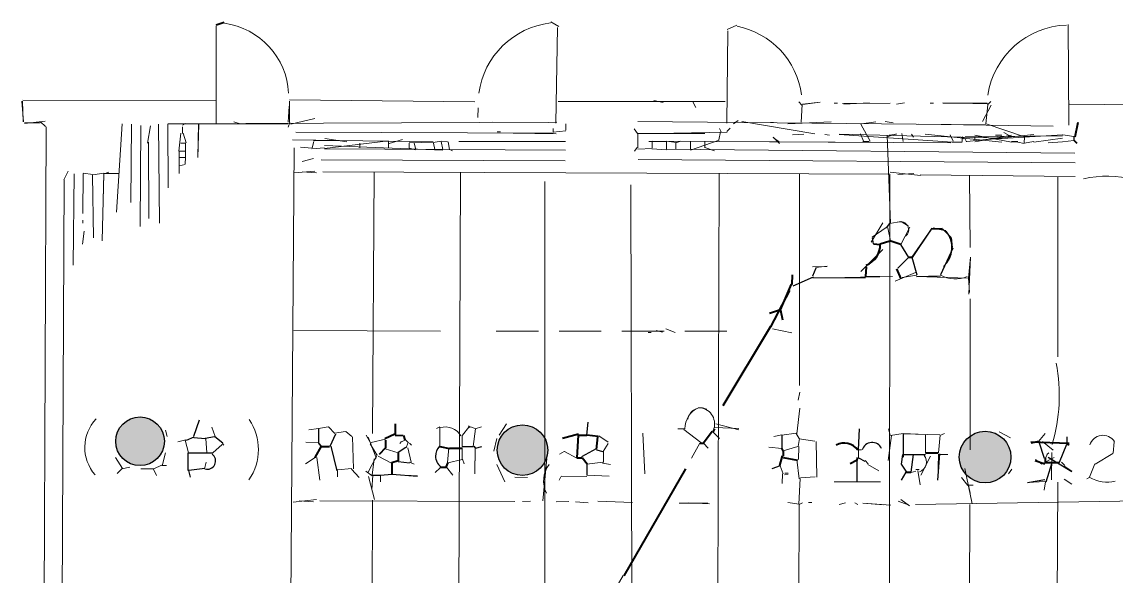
# Model space of a CAD drawing. Header units: millimetres. Extents: x -23299 to 140949, y -27274 to 87783.
# Drawn here: x 10480 to 22083, y 25917 to 31794 of the extents above; entities that cross this region are included whole.
import ezdxf

# ---------------------------------------------------------------- set-up
doc = ezdxf.new("R2010")
doc.units = ezdxf.units.MM
doc.linetypes.add('DASHED', pattern=[666.674799, 446.523571, -220.151228])
for name, color, linetype, lineweight in [('A_DASHED', 8, 'DASHED', 18), ('A_HATCH', 252, 'CONTINUOUS', 15), ('A_MED', 9, 'CONTINUOUS', 20), ('A_THIN', 8, 'CONTINUOUS', 15), ('CHECK', 2, 'CONTINUOUS', 35), ('P_NOMARK', 6, 'CONTINUOUS', 35), ('TEXT_SHAPE', 7, 'CONTINUOUS', 30)]:
    doc.layers.add(name, color=color, linetype=linetype, lineweight=lineweight)

msp = doc.modelspace()

# ---------------------------------------------------------------- hatches: boundary and pattern name
at = {"layer": 'TEXT_SHAPE'}
h = msp.add_hatch(color=7, dxfattribs=at)
h.dxf.hatch_style = 1
edge = h.paths.add_edge_path()
edge.add_arc((11733, 27347), 258, 0, 360)
h = msp.add_hatch(color=7, dxfattribs=at)
h.dxf.hatch_style = 1
edge = h.paths.add_edge_path()
edge.add_arc((15788, 27253), 268, 0, 360)
h = msp.add_hatch(color=7, dxfattribs=at)
h.dxf.hatch_style = 1
edge = h.paths.add_edge_path()
edge.add_arc((20694, 27179), 274, 0, 360)

# ---------------------------------------------------------------- linework, layer by layer
at = {"layer": 'A_DASHED', "lineweight": 15}
msp.add_line((15510, 28513), (18017, 28516), dxfattribs=at)
at = {"layer": 'A_HATCH', "lineweight": 15}
for p, q in [((11483, 29778), (11543, 30714)), ((11637, 29880), (11641, 30710)), ((11743, 30697), (11736, 29625)), ((11929, 30710), (11939, 29659)), ((12028, 30714), (12032, 30033)), ((12029, 30710), (12030, 30033)), ((11827, 29710), (11824, 30519)), ((11035, 30182), (11025, 29216)), ((11130, 30186), (11128, 29761)), ((11130, 30182), (11128, 29761)), ((11230, 30169), (11238, 29505)), ((11230, 30169), (11239, 29505)), ((11350, 30186), (11331, 29472)), ((11349, 30182), (11332, 29472))]:
    msp.add_line(p, q, dxfattribs=at)
at = {"layer": 'A_MED', "lineweight": 20}
for p, q in [((16089, 31794), (16174, 31745)), ((12540, 31752), (12540, 30718)), ((16143, 30721), (16160, 31734)), ((17965, 31700), (17955, 30721)), ((21583, 30699), (21576, 31767)), ((20758, 30911), (20665, 30737)), ((13585, 30769), (13331, 30708)), ((10506, 30725), (10675, 30723)), ((10679, 30735), (10730, 30684)), ((12183, 30680), (12182, 30612)), ((12355, 30709), (12345, 30356)), ((13321, 30729), (13305, 30678)), ((15113, 30526), (16243, 30526)), ((17010, 30611), (17010, 30457)), ((19398, 30525), (19466, 30525)), ((20323, 30597), (20354, 30528)), ((20449, 30559), (20449, 30525)), ((20584, 30576), (20584, 30542)), ((20805, 30593), (20872, 30593)), ((21635, 30537), (21516, 30521)), ((20006, 30173), (21650, 30156)), ((19611, 29665), (19485, 29459)), ((19644, 29613), (19496, 29512)), ((19682, 29657), (19801, 29678)), ((19894, 29616), (19802, 29434)), ((19803, 29678), (19883, 29628)), ((19611, 29382), (19377, 29148)), ((19020, 29202), (18864, 29196)), ((19019, 29205), (18900, 29188)), ((19741, 29045), (19957, 29135)), ((19712, 29093), (18867, 29078)), ((18867, 29079), (19426, 29081)), ((19815, 29082), (19969, 29107)), ((19968, 29095), (20514, 29078)), ((17838, 27532), (18082, 27468)), ((17065, 27433), (17087, 27002)), ((17500, 27473), (17680, 27335)), ((17809, 27445), (17877, 27377)), ((17827, 27492), (18081, 27482)), ((18537, 27414), (18452, 27399)), ((18690, 27432), (18537, 27413)), ((18691, 27428), (18723, 27376)), ((19825, 27427), (19824, 27206)), ((19825, 27430), (20063, 27420)), ((20215, 27415), (19825, 27427)), ((20062, 27410), (20061, 27223)), ((20219, 27410), (20198, 27223)), ((20265, 27429), (20215, 27408)), ((21331, 27428), (21261, 27345)), ((17707, 27326), (17758, 27275)), ((18401, 27283), (18537, 27271)), ((18707, 27290), (18552, 27246)), ((18727, 27376), (18712, 27290)), ((18719, 27291), (18715, 27155)), ((18723, 27372), (18888, 27349)), ((18901, 27343), (18909, 26968)), ((22064, 27341), (22051, 27222)), ((18699, 27154), (18723, 26949)), ((19350, 27223), (19350, 27172)), ((20114, 27188), (20013, 26987)), ((20199, 27206), (20191, 26933)), ((20197, 27206), (20298, 27206)), ((22047, 27217), (21861, 27105)), ((18521, 27088), (18551, 27001)), ((19450, 27102), (19567, 27032)), ((19981, 27037), (20007, 26885)), ((21532, 27082), (21615, 27029)), ((21856, 27106), (21802, 26968)), ((18544, 27002), (18541, 26900)), ((18891, 26971), (18738, 26960)), ((19961, 27030), (19909, 27015)), ((21330, 26919), (21144, 26910)), ((21806, 26966), (21772, 26948)), ((19094, 26917), (19586, 26917)), ((15603, 23785), (16857, 25924))]:
    msp.add_line(p, q, dxfattribs=at)
for centre, radius, start, end in [((19798, 29589), 85.5, 307.9441, 109.9101), ((20378, 29403), 334, 241.858, 292.2036), ((17681, 27562), 139, 62.964, 172.2056), ((21943, 27265), 145, 33.0567, 162.7529), ((19960, 27128), 112, 289.4096, 37.8773), ((21991, 27284), 371, 239.5512, 282.9654)]:
    msp.add_arc(centre, radius, start, end, dxfattribs=at)
at = {"layer": 'A_THIN', "lineweight": 15}
for p, q in [((17957, 31714), (18061, 31761)), ((10480, 30952), (10497, 30736)), ((10488, 30952), (10494, 30736)), ((10490, 30964), (12535, 30956)), ((13313, 30900), (13305, 30730)), ((13319, 30952), (13318, 30728)), ((13319, 30968), (15284, 30946)), ((15317, 30883), (15316, 30781)), ((16165, 30950), (17939, 30950)), ((17180, 30961), (17280, 30940)), ((17592, 30953), (17626, 30885)), ((17672, 30951), (17859, 30951)), ((18718, 30946), (18752, 30912)), ((18754, 30917), (18744, 30730)), ((18944, 30944), (18756, 30922)), ((18944, 30944), (18758, 30919)), ((19095, 30933), (19129, 30933)), ((19688, 30934), (19180, 30928)), ((19468, 30936), (19197, 30923)), ((19840, 30937), (19755, 30922)), ((20112, 30933), (20146, 30933)), ((20247, 30936), (20722, 30927)), ((20247, 30933), (20717, 30933)), ((20724, 30916), (20700, 30712)), ((20755, 30950), (20721, 30916)), ((21590, 30922), (23330, 30907)), ((18075, 30750), (18026, 30714)), ((10508, 30718), (10727, 30743)), ((10736, 30680), (10706, 23600)), ((11845, 30692), (11812, 30507)), ((12030, 30713), (13301, 30715)), ((12031, 30715), (16152, 30732)), ((12215, 30716), (12182, 30698)), ((12217, 30714), (12352, 30714)), ((12354, 30714), (12346, 30356)), ((12726, 30733), (12793, 30715)), ((15469, 30731), (16062, 30728)), ((16113, 30662), (16113, 30628)), ((16249, 30639), (16113, 30624)), ((16248, 30713), (16248, 30645)), ((16973, 30659), (17009, 30609)), ((17011, 30738), (20703, 30704)), ((17876, 30662), (17894, 30629)), ((17989, 30666), (17955, 30632)), ((18890, 30607), (18114, 30738)), ((18417, 30729), (18451, 30729)), ((18603, 30714), (19061, 30736)), ((19476, 30531), (19376, 30708)), ((19534, 30733), (19382, 30712)), ((19635, 30737), (19720, 30724)), ((21415, 30688), (19992, 30710)), ((21110, 30577), (20704, 30712)), ((12145, 30425), (12165, 30614)), ((12192, 30615), (12223, 30512)), ((14842, 30522), (13351, 30542)), ((16112, 30615), (13385, 30626)), ((13575, 30525), (13558, 30457)), ((13571, 30536), (13927, 30533)), ((14367, 30534), (13690, 30450)), ((13692, 30556), (13927, 30524)), ((14367, 30526), (14367, 30458)), ((14516, 30548), (14373, 30503)), ((14587, 30512), (14842, 30519)), ((14926, 30529), (14841, 30515)), ((14925, 30526), (14944, 30441)), ((14926, 30527), (14994, 30523)), ((15000, 30521), (15014, 30441)), ((15520, 30628), (15554, 30628)), ((15689, 30615), (16146, 30608)), ((17722, 30611), (17010, 30610)), ((17959, 30626), (17015, 30608)), ((17128, 30525), (17162, 30525)), ((19653, 30516), (17162, 30530)), ((17162, 30525), (17315, 30525)), ((17162, 30525), (17162, 30457)), ((17315, 30525), (17314, 30440)), ((17315, 30529), (17417, 30515)), ((17466, 30529), (17415, 30513)), ((17569, 30435), (17873, 30539)), ((17569, 30525), (17569, 30440)), ((17721, 30525), (17721, 30457)), ((17889, 30628), (17871, 30543)), ((20330, 30511), (17882, 30526)), ((18445, 30569), (18512, 30518)), ((18653, 30597), (18771, 30605)), ((18993, 30600), (19043, 30594)), ((20872, 30563), (19145, 30602)), ((19146, 30601), (20347, 30520)), ((19373, 30608), (19405, 30528)), ((19755, 30603), (19653, 30589)), ((19689, 29657), (19655, 30593)), ((19756, 30606), (19657, 30574)), ((19811, 30611), (19825, 30525)), ((19914, 30603), (19935, 30572)), ((20060, 30602), (20872, 30520)), ((20480, 30557), (20496, 30523)), ((20481, 30577), (21516, 30587)), ((21210, 30599), (20500, 30526)), ((20973, 30592), (20585, 30523)), ((20973, 30520), (20586, 30592)), ((20703, 30547), (21516, 30597)), ((20891, 30623), (20975, 30577)), ((21041, 30520), (21108, 30504)), ((21110, 30576), (21109, 30508)), ((21210, 30527), (21109, 30507)), ((21211, 30520), (21516, 30560)), ((21364, 30511), (21516, 30522)), ((21517, 30596), (21635, 30580)), ((12148, 30424), (12147, 30186)), ((12148, 30424), (12216, 30424)), ((12165, 30510), (12216, 30510)), ((12215, 30356), (12216, 30510)), ((13320, 23957), (13369, 30458)), ((13435, 30467), (13554, 30455)), ((13555, 30448), (13689, 30458)), ((14943, 30435), (13689, 30485)), ((13689, 30449), (16243, 30433)), ((14062, 30509), (14062, 30458)), ((14586, 30454), (14654, 30438)), ((14587, 30509), (14587, 30458)), ((14639, 30509), (14657, 30441)), ((14843, 30509), (14860, 30441)), ((15012, 30443), (15045, 30426)), ((17006, 30461), (16975, 30424)), ((17010, 30444), (17162, 30452)), ((17161, 30448), (17314, 30437)), ((17314, 30444), (21646, 30403)), ((17416, 30508), (17416, 30440)), ((17723, 30463), (17823, 30426)), ((12147, 30356), (12215, 30356)), ((12216, 30356), (12212, 30288)), ((13573, 30344), (13453, 30315)), ((13655, 30330), (16242, 30321)), ((17014, 30334), (21650, 30298)), ((10971, 30211), (10925, 30119)), ((11131, 30190), (11233, 30176)), ((11350, 30190), (11231, 30174)), ((11351, 30186), (11511, 30186)), ((11403, 30199), (11352, 30183)), ((12210, 30283), (12148, 30268)), ((13587, 30211), (13364, 30192)), ((13451, 30206), (13604, 30195)), ((13671, 30204), (19685, 30180)), ((14217, 30199), (14198, 27429)), ((15131, 30198), (15105, 23956)), ((17873, 30185), (17854, 24041)), ((18726, 27938), (18725, 30180)), ((19679, 24028), (19685, 30180)), ((19687, 30201), (20008, 30166)), ((19939, 30188), (19769, 30175)), ((10902, 23991), (10927, 30118)), ((16025, 24909), (16025, 30100)), ((16952, 24023), (16937, 30066)), ((20529, 30163), (20536, 29401)), ((21465, 30146), (21466, 28244)), ((11128, 29693), (11128, 29659)), ((19662, 29609), (19689, 29471)), ((11139, 29574), (11123, 29438)), ((20538, 29300), (20519, 29077)), ((20520, 28907), (20540, 29300)), ((20519, 29079), (20529, 28925)), ((20537, 27256), (20535, 28857)), ((13363, 28521), (14918, 28513)), ((17120, 28500), (17153, 28500)), ((17205, 28520), (17273, 28504)), ((17307, 28538), (17408, 28501)), ((18439, 28539), (18643, 28497)), ((18729, 27869), (18711, 27784)), ((18730, 27699), (18696, 27427)), ((17437, 27479), (17505, 27479)), ((19702, 27409), (19665, 27144)), ((19671, 27478), (19688, 27410)), ((19825, 27429), (19690, 27407)), ((20843, 27447), (20964, 27383)), ((17669, 27328), (17580, 27167)), ((19350, 27257), (19384, 27257)), ((19350, 27257), (19350, 27223)), ((21351, 27204), (21333, 27171)), ((21369, 27226), (21349, 27206)), ((19422, 27142), (19455, 27108)), ((19959, 27047), (19993, 27047)), ((20480, 27059), (20555, 26684)), ((20979, 27050), (20943, 27000)), ((21505, 27125), (21539, 27091)), ((18568, 26990), (18604, 26999)), ((18570, 27008), (18604, 27008)), ((18732, 26951), (18717, 26679)), ((20444, 26963), (20510, 26877)), ((21531, 26946), (21614, 26893)), ((20517, 26882), (20568, 26882)), ((20519, 26883), (20537, 26798)), ((21334, 26916), (21319, 26830)), ((21451, 23887), (21464, 26912)), ((13639, 26715), (15706, 26707)), ((14190, 24948), (14197, 26722)), ((16586, 26713), (16955, 26699)), ((17450, 26689), (17755, 26692)), ((17552, 26695), (17772, 26684)), ((18603, 26699), (18721, 26679)), ((18756, 26694), (18722, 26676)), ((18822, 26696), (18856, 26696)), ((19212, 26695), (19145, 26676)), ((19313, 26694), (19346, 26676)), ((19398, 26690), (19618, 26674)), ((19398, 26690), (19694, 26669)), ((19771, 26712), (19877, 26673)), ((19802, 26728), (19891, 26663)), ((19957, 26676), (23329, 26732)), ((18714, 24943), (18721, 26679)), ((20532, 26678), (20525, 24908))]:
    msp.add_line(p, q, dxfattribs=at)
for centre, radius, start, end in [((12516, 30994), 794, 3.1381, 81.9221), ((16185, 30922), 867, 96.663, 172.3499), ((17902, 30912), 851, 7.2601, 78.9918), ((21590, 30884), 878, 92.2697, 171.1995), ((21982, 29079), 1079, 74.4467, 103.0169), ((19638, 27836), 1842, 343.4743, 10.6036), ((17752, 27482), 241, 113.4298, 180.8197), ((17651, 27530), 175, 343.7811, 87.7432)]:
    msp.add_arc(centre, radius, start, end, dxfattribs=at)
at = {"layer": 'CHECK', "lineweight": 40}
msp.add_line((12539, 31764), (12626, 31793), dxfattribs=at)
at = {"layer": 'CHECK', "lineweight": 15}
for p, q in [((18445, 30571), (18513, 30503)), ((21301, 27345), (21417, 27254)), ((21228, 27152), (21294, 27104)), ((21297, 27109), (21425, 27174)), ((21400, 27228), (21398, 26938))]:
    msp.add_line(p, q, dxfattribs=at)
at = {"layer": 'P_NOMARK', "lineweight": 40}
msp.add_line((16865, 25920), (17519, 27054), dxfattribs=at)
at = {"layer": 'TEXT_SHAPE', "lineweight": 40}
for p, q in [((21676, 30727), (21646, 30573)), ((20446, 30573), (20463, 30556)), ((21634, 30541), (21668, 30507)), ((20122, 29599), (20241, 29602)), ((19684, 29475), (19801, 29438)), ((19512, 29439), (19580, 29435)), ((19682, 29470), (19580, 29436)), ((19884, 29299), (19918, 29299)), ((19434, 29198), (19424, 29096)), ((19756, 29174), (19799, 29071)), ((18638, 29014), (18522, 28740)), ((18647, 29112), (18646, 29010)), ((18621, 28947), (18419, 28562)), ((18526, 28741), (18409, 28701)), ((18524, 28737), (18544, 28636)), ((18418, 28565), (17913, 27723)), ((14439, 27531), (14438, 27411)), ((14434, 27422), (14330, 27374)), ((14438, 27413), (14523, 27408)), ((14526, 27407), (14542, 27361)), ((16383, 27422), (16213, 27376)), ((16380, 27411), (16364, 27173)), ((16386, 27411), (16471, 27411)), ((16471, 27414), (16590, 27402)), ((16584, 27395), (16568, 27258)), ((17801, 27451), (17707, 27326)), ((17825, 27480), (17807, 27446)), ((13654, 27295), (13586, 27175)), ((13625, 27327), (13658, 27292)), ((13658, 27292), (13743, 27292)), ((14334, 27277), (14268, 27207)), ((14336, 27360), (14336, 27275)), ((14912, 27293), (15013, 27272)), ((15014, 27275), (15149, 27275)), ((17673, 27326), (17707, 27326)), ((18534, 27273), (18552, 27239)), ((21264, 27345), (21179, 27327)), ((21586, 27323), (21179, 27336)), ((21567, 27322), (21583, 27305)), ((14471, 27224), (14471, 27139)), ((16368, 27173), (16419, 27173)), ((16421, 27174), (16473, 27107)), ((18543, 27192), (18512, 27089)), ((18551, 27174), (18705, 27148)), ((18554, 27240), (18554, 27189)), ((19342, 27175), (19330, 27139)), ((20061, 27223), (20197, 27223)), ((21332, 27172), (21331, 27121)), ((14403, 27122), (14403, 27003)), ((14471, 27138), (14404, 27120)), ((14911, 27071), (14979, 27071)), ((14998, 27121), (14977, 27072)), ((19330, 27143), (19263, 27108)), ((21226, 27144), (21326, 27107)), ((21331, 27121), (21399, 27121)), ((21399, 27121), (21484, 27121)), ((19857, 27019), (19908, 27019))]:
    msp.add_line(p, q, dxfattribs=at)
at = {"layer": 'TEXT_SHAPE', "lineweight": 30}
for p, q in [((20347, 30518), (20449, 30522)), ((20974, 30525), (21042, 30525)), ((21635, 30575), (21634, 30541)), ((19681, 29658), (19645, 29609)), ((19917, 29286), (20131, 29606)), ((19919, 29299), (20121, 29590)), ((20142, 29611), (20277, 29582)), ((20244, 29598), (20334, 29507)), ((19496, 29503), (19506, 29440)), ((20335, 29504), (20344, 29402)), ((19796, 29433), (19880, 29297)), ((20353, 29396), (20221, 29113)), ((19884, 29300), (19769, 29182)), ((19917, 29299), (19969, 29112)), ((18898, 29182), (18862, 29097)), ((18871, 29086), (18654, 28993)), ((19426, 29095), (19578, 29095)), ((19968, 29096), (20222, 29103)), ((12360, 27569), (12300, 27396)), ((16480, 27548), (16468, 27411)), ((12305, 27391), (12221, 27356)), ((12303, 27387), (12422, 27375)), ((12524, 27395), (12423, 27375)), ((12527, 27399), (12610, 27329)), ((13625, 27480), (13625, 27327)), ((13805, 27424), (13747, 27291)), ((18538, 27411), (18537, 27274)), ((19357, 27479), (19348, 27257)), ((19825, 27423), (19824, 27180)), ((21562, 27393), (21562, 27325)), ((13755, 27295), (13818, 27035)), ((14552, 27282), (14469, 27228)), ((15149, 27292), (15268, 27292)), ((15271, 27295), (15287, 27278)), ((15353, 27288), (15285, 27272)), ((21262, 27341), (21321, 27168)), ((21557, 27313), (21480, 27122)), ((12241, 27225), (12240, 27038)), ((12252, 27225), (12439, 27225)), ((12439, 27225), (12506, 27225)), ((16568, 27265), (16414, 27183)), ((16572, 27257), (16639, 27239)), ((19350, 27173), (19417, 27137)), ((19817, 27207), (19803, 27104)), ((19824, 27206), (19926, 27206)), ((19930, 27205), (19907, 27019)), ((19926, 27206), (20061, 27206)), ((20209, 27214), (20188, 26933)), ((21364, 27177), (21614, 27027)), ((12248, 27037), (12264, 26968)), ((12420, 27059), (12251, 27038)), ((14470, 27131), (14589, 27119)), ((14915, 27067), (14864, 27016)), ((16470, 27105), (16469, 26986)), ((18519, 27088), (18434, 27055)), ((19333, 27138), (19332, 26917)), ((19805, 27103), (19859, 27020)), ((21403, 27119), (21337, 26914)), ((14199, 26986), (14284, 26986)), ((14403, 26995), (14284, 26983)), ((14402, 26997), (14674, 26978)), ((19854, 27021), (19805, 26934)), ((21326, 26937), (21143, 26905))]:
    msp.add_line(p, q, dxfattribs=at)
at = {"layer": 'TEXT_SHAPE', "lineweight": 20}
for p, q in [((13625, 27483), (13727, 27500)), ((13732, 27501), (13797, 27431)), ((12493, 27498), (12530, 27397)), ((13625, 27483), (13523, 27470)), ((13794, 27433), (13913, 27449)), ((13916, 27449), (13978, 27398)), ((13986, 27395), (13996, 27055)), ((14152, 27390), (14233, 27181)), ((14911, 27499), (14878, 27481)), ((14913, 27496), (14912, 27292)), ((15150, 27411), (15149, 27292)), ((15290, 27479), (15266, 27292)), ((15353, 27499), (15285, 27480)), ((16597, 27405), (16698, 27337)), ((12429, 27378), (12442, 27225)), ((12606, 27324), (12622, 27307)), ((13490, 27339), (13625, 27335)), ((14544, 27365), (14578, 27331)), ((14572, 27327), (14554, 27276)), ((14573, 27279), (14607, 27126)), ((15007, 27276), (14992, 27122)), ((15149, 27275), (15149, 27156)), ((15285, 27285), (15283, 27003)), ((15285, 27275), (15283, 27003)), ((16697, 27322), (16644, 27238)), ((13590, 27174), (13486, 27108)), ((13606, 27176), (13639, 26933)), ((14242, 27190), (14147, 27014)), ((14259, 27190), (14399, 27115)), ((14333, 27266), (14471, 27223)), ((16045, 27163), (16004, 26716)), ((16181, 27209), (16231, 27239)), ((16235, 27238), (16366, 27168)), ((11540, 27055), (11489, 27004)), ((11962, 27093), (11879, 27055)), ((13979, 27058), (13826, 27044)), ((13827, 27037), (13826, 26969)), ((13976, 27051), (14058, 26964)), ((14590, 27124), (14639, 27103)), ((14981, 27072), (15048, 26987)), ((16639, 27126), (16470, 27105)), ((16638, 27116), (16723, 27101)), ((14126, 27030), (14194, 26979)), ((14402, 26993), (14674, 26979)), ((16469, 26975), (16198, 26976)), ((16469, 26989), (16707, 26978))]:
    msp.add_line(p, q, dxfattribs=at)
at = {"layer": 'TEXT_SHAPE', "lineweight": 15}
for p, q in [((15215, 27511), (15232, 27494)), ((15236, 27500), (15287, 27484)), ((15620, 27533), (15540, 27411)), ((12003, 27464), (12019, 27396)), ((14130, 27410), (14180, 27324)), ((15219, 27495), (15152, 27410)), ((12219, 27362), (12134, 27342)), ((12211, 27359), (12246, 27223)), ((12605, 27314), (12505, 27226)), ((14173, 27320), (14244, 27203)), ((14335, 27368), (14182, 27335)), ((14486, 27324), (14506, 27343)), ((14541, 27359), (14507, 27341)), ((14610, 27306), (14590, 27326)), ((15517, 27378), (15483, 27242)), ((11474, 27175), (11547, 27059)), ((12003, 27223), (11966, 27088)), ((14217, 27159), (14193, 26987)), ((14249, 27208), (14231, 27157)), ((15149, 27154), (14997, 27118)), ((15153, 27157), (15169, 27106)), ((16648, 27241), (16648, 27122)), ((11624, 27073), (11540, 27053)), ((11743, 27055), (11879, 27055)), ((11874, 27052), (11908, 26984)), ((11964, 27089), (12014, 27089)), ((12434, 27124), (12417, 27055)), ((15515, 27102), (15602, 26916)), ((14155, 26974), (14219, 26728)), ((14201, 26986), (14192, 26833)), ((14284, 26986), (14284, 26918)), ((15707, 26966), (15842, 26964)), ((16196, 26969), (16178, 26936)), ((13358, 26701), (13605, 26728)), ((13419, 26717), (13572, 26706)), ((15790, 26710), (15875, 26713)), ((16146, 26705), (16281, 26709)), ((16349, 26705), (16484, 26693))]:
    msp.add_line(p, q, dxfattribs=at)
at = {"layer": 'TEXT_SHAPE'}
for centre, radius in [((11733, 27347), 258), ((15788, 27253), 268), ((20694, 27179), 274)]:
    msp.add_circle(centre, radius, dxfattribs=at)
at = {"layer": 'TEXT_SHAPE', "lineweight": 30}
for centre, radius, start, end in [((20069, 29403), 274, 312.2972, 39.2811), ((15010, 27192), 144, 134.2735, 230.8053), ((19496, 27221), 112, 26.0901, 162.303), ((12446, 27138), 88.2, 253.4795, 54.9301)]:
    msp.add_arc(centre, radius, start, end, dxfattribs=at)
at = {"layer": 'TEXT_SHAPE', "lineweight": 40}
for centre, radius, start, end in [((19349, 29431), 233, 290.826, 1.0337), ((19199, 27151), 176, 34.9896, 118.6653)]:
    msp.add_arc(centre, radius, start, end, dxfattribs=at)
at = {"layer": 'TEXT_SHAPE', "lineweight": 20}
for centre, radius, start, end in [((11587, 27282), 440, 136.4358, 221.3528), ((12425, 27260), 563, 325.2991, 34.2956), ((14970, 27309), 190, 29.6986, 106.9047)]:
    msp.add_arc(centre, radius, start, end, dxfattribs=at)
at = {"layer": 'TEXT_SHAPE', "lineweight": 15}
msp.add_arc((16304, 26925), 292, 143.307, 206.1232, dxfattribs=at)

doc.saveas('drawing.dxf')
